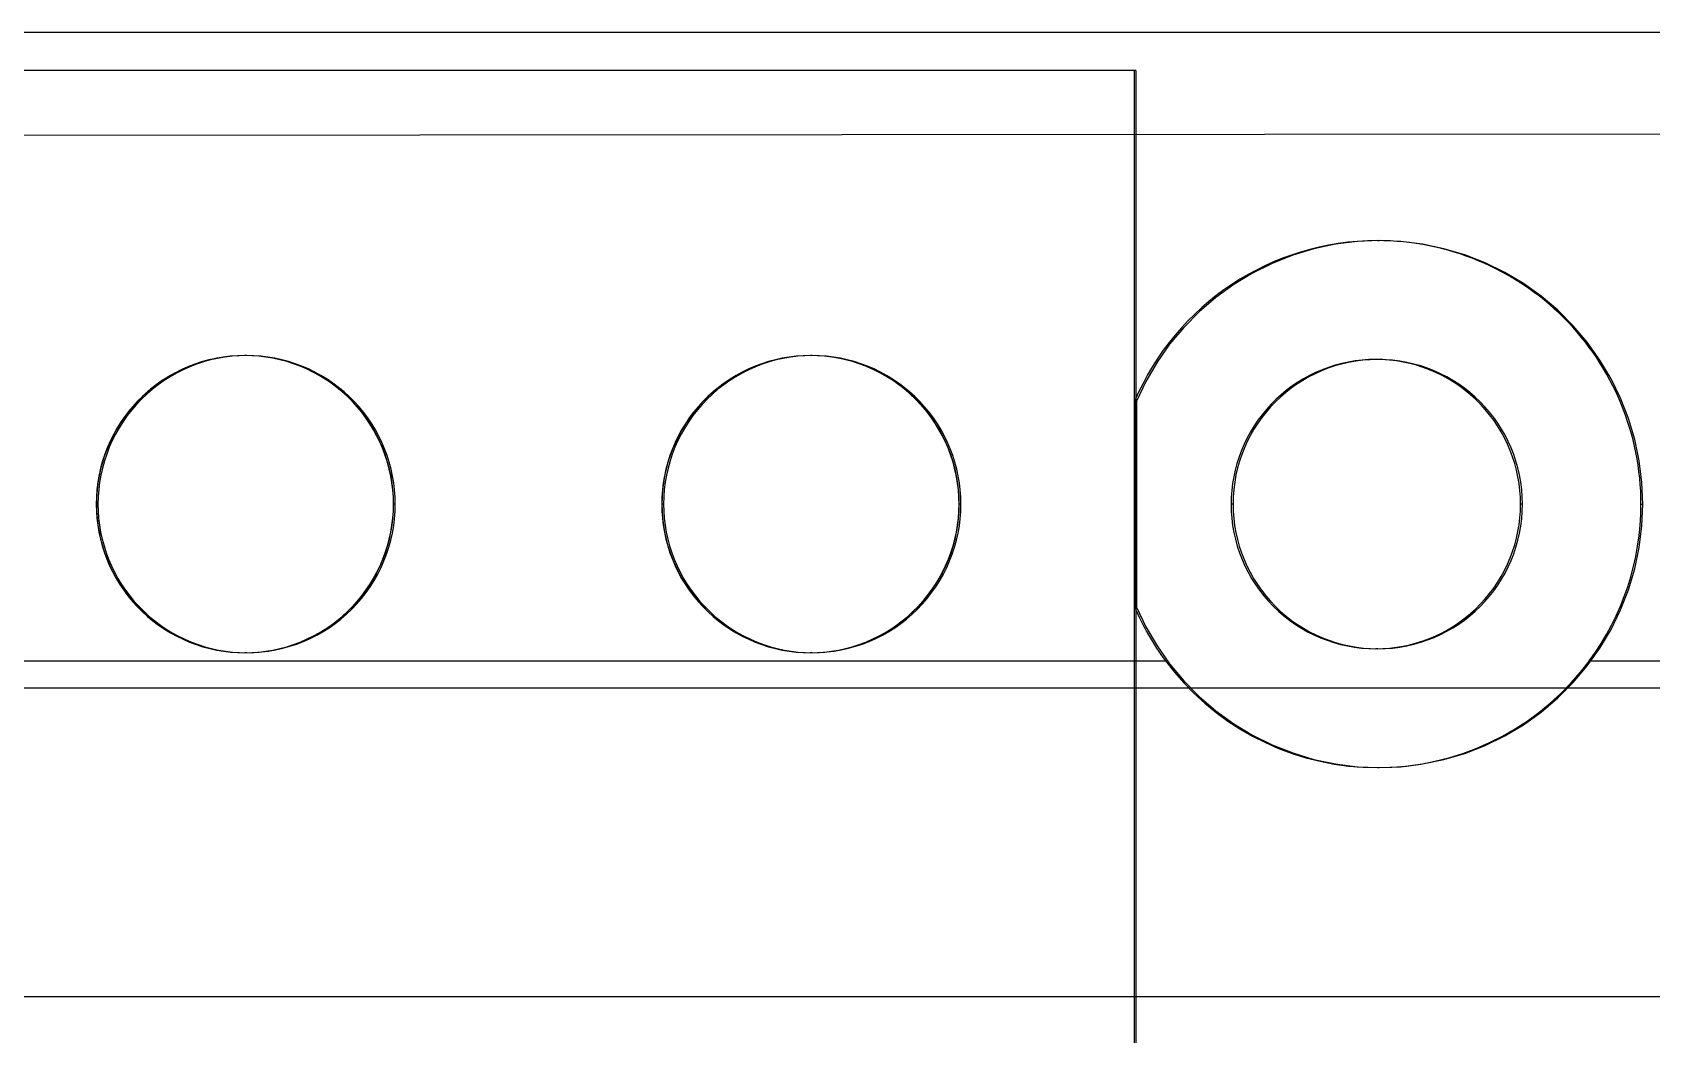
# Model space of a CAD drawing. Extents: x 0 to 171, y 0 to 414.
# Drawn here: x 85.89 to 122.04, y 84.12 to 106.51 of the extents above; entities that cross this region are included whole.
import ezdxf

# ---------------------------------------------------------------- set-up
doc = ezdxf.new("R2010")
doc.units = 0
doc.layers.add('-15N-THT. THIẾT BỊ ĐÓNG MỞ', color=40, linetype='CONTINUOUS')

# ---------------------------------------------------------------- blocks, each defined once
blk = doc.blocks.new('06 - N - SC VSD ATV630U75~D11N4')
at = {"layer": '-15N-THT. THIẾT BỊ ĐÓNG MỞ'}
for p, q in [((76.549, -100.44), (-76.549, -100.44)), ((25.022, -101.291), (-14.647, -101.291)), ((24.984, -101.291), (24.984, -126.25)), ((25.022, -101.291), (25.022, -126.25)), ((-71.842, -102.795), (71.617, -102.684)), ((29.478, -105.175), (28.997, -105.277)), ((29.966, -105.114), (29.478, -105.175)), ((30.457, -105.093), (29.966, -105.114)), ((30.415, -105.093), (30.457, -105.093)), ((30.943, -105.113), (30.457, -105.093)), ((31.426, -105.173), (30.943, -105.113)), ((31.902, -105.273), (31.426, -105.173)), ((28.527, -105.419), (28.07, -105.6)), ((28.997, -105.277), (28.527, -105.419)), ((32.368, -105.412), (31.902, -105.273)), ((32.821, -105.589), (32.368, -105.412)), ((27.629, -105.818), (27.208, -106.072)), ((28.07, -105.6), (27.629, -105.818)), ((33.258, -105.803), (32.821, -105.589)), ((33.676, -106.052), (33.258, -105.803)), ((27.208, -106.072), (26.81, -106.36)), ((34.071, -106.334), (33.676, -106.052)), ((26.81, -106.36), (26.437, -106.68)), ((34.442, -106.649), (34.071, -106.334)), ((26.437, -106.68), (26.093, -107.031)), ((34.786, -106.993), (34.442, -106.649)), ((35.101, -107.364), (34.786, -106.993)), ((26.093, -107.031), (25.778, -107.408)), ((4.647, -107.696), (4.486, -107.724)), ((4.664, -107.694), (4.508, -107.72)), ((4.666, -107.694), (4.51, -107.72)), ((4.687, -107.696), (4.527, -107.724)), ((4.808, -107.676), (4.647, -107.696)), ((4.82, -107.675), (4.664, -107.694)), ((4.823, -107.675), (4.666, -107.694)), ((4.849, -107.676), (4.687, -107.696)), ((4.971, -107.664), (4.808, -107.676)), ((4.978, -107.664), (4.82, -107.675)), ((4.98, -107.664), (4.823, -107.675)), ((5.011, -107.664), (4.849, -107.676)), ((5.134, -107.66), (4.971, -107.664)), ((5.136, -107.66), (4.978, -107.664)), ((5.138, -107.66), (4.98, -107.664)), ((5.174, -107.66), (5.011, -107.664)), ((5.292, -107.664), (5.134, -107.66)), ((5.136, -107.66), (5.134, -107.66)), ((5.294, -107.664), (5.136, -107.66)), ((5.296, -107.664), (5.138, -107.66)), ((5.174, -107.66), (5.138, -107.66)), ((5.332, -107.664), (5.174, -107.66)), ((5.449, -107.675), (5.292, -107.664)), ((5.451, -107.675), (5.294, -107.664)), ((5.454, -107.675), (5.296, -107.664)), ((5.49, -107.675), (5.332, -107.664)), ((5.606, -107.694), (5.449, -107.675)), ((5.608, -107.694), (5.451, -107.675)), ((5.611, -107.694), (5.454, -107.675)), ((5.647, -107.694), (5.49, -107.675)), ((5.762, -107.72), (5.606, -107.694)), ((5.764, -107.72), (5.608, -107.694)), ((5.766, -107.72), (5.611, -107.694)), ((5.802, -107.72), (5.647, -107.694)), ((17.287, -107.694), (17.131, -107.72)), ((17.289, -107.694), (17.133, -107.72)), ((17.292, -107.694), (17.136, -107.72)), ((17.314, -107.696), (17.154, -107.724)), ((17.444, -107.675), (17.287, -107.694)), ((17.446, -107.675), (17.289, -107.694)), ((17.449, -107.675), (17.292, -107.694)), ((17.476, -107.676), (17.314, -107.696)), ((17.601, -107.664), (17.444, -107.675)), ((17.604, -107.664), (17.446, -107.675)), ((17.606, -107.664), (17.449, -107.675)), ((17.638, -107.664), (17.476, -107.676)), ((17.759, -107.66), (17.601, -107.664)), ((17.761, -107.66), (17.604, -107.664)), ((17.764, -107.66), (17.606, -107.664)), ((17.801, -107.66), (17.638, -107.664)), ((17.922, -107.664), (17.759, -107.66)), ((17.761, -107.66), (17.759, -107.66)), ((17.919, -107.664), (17.761, -107.66)), ((17.922, -107.664), (17.764, -107.66)), ((17.801, -107.66), (17.764, -107.66)), ((17.959, -107.664), (17.801, -107.66)), ((18.077, -107.675), (17.919, -107.664)), ((18.085, -107.676), (17.922, -107.664)), ((18.079, -107.675), (17.922, -107.664)), ((18.116, -107.675), (17.959, -107.664)), ((18.234, -107.694), (18.077, -107.675)), ((18.236, -107.694), (18.079, -107.675)), ((18.246, -107.696), (18.085, -107.676)), ((18.273, -107.694), (18.116, -107.675)), ((18.389, -107.72), (18.234, -107.694)), ((18.392, -107.72), (18.236, -107.694)), ((18.407, -107.724), (18.246, -107.696)), ((18.429, -107.72), (18.273, -107.694)), ((25.778, -107.408), (25.497, -107.811)), ((35.383, -107.76), (35.101, -107.364)), ((3.569, -108.052), (3.428, -108.132)), ((3.61, -108.052), (3.468, -108.132)), ((3.615, -108.029), (3.477, -108.104)), ((3.618, -108.029), (3.479, -108.104)), ((3.715, -107.979), (3.569, -108.052)), ((3.756, -107.978), (3.61, -108.052)), ((3.757, -107.96), (3.615, -108.029)), ((3.76, -107.96), (3.618, -108.029)), ((3.864, -107.913), (3.715, -107.979)), ((3.904, -107.912), (3.756, -107.978)), ((3.903, -107.897), (3.757, -107.96)), ((3.905, -107.897), (3.76, -107.96)), ((4.016, -107.854), (3.864, -107.913)), ((4.051, -107.842), (3.903, -107.897)), ((4.056, -107.854), (3.904, -107.912)), ((4.053, -107.842), (3.905, -107.897)), ((4.17, -107.803), (4.016, -107.854)), ((4.201, -107.794), (4.051, -107.842)), ((4.203, -107.794), (4.053, -107.842)), ((4.211, -107.803), (4.056, -107.854)), ((4.327, -107.759), (4.17, -107.803)), ((4.354, -107.753), (4.201, -107.794)), ((4.356, -107.753), (4.203, -107.794)), ((4.368, -107.759), (4.211, -107.803)), ((4.486, -107.724), (4.327, -107.759)), ((4.508, -107.72), (4.354, -107.753)), ((4.51, -107.72), (4.356, -107.753)), ((4.527, -107.724), (4.368, -107.759)), ((5.916, -107.753), (5.762, -107.72)), ((5.918, -107.754), (5.764, -107.72)), ((5.921, -107.754), (5.766, -107.72)), ((5.957, -107.753), (5.802, -107.72)), ((6.069, -107.794), (5.916, -107.753)), ((6.071, -107.794), (5.918, -107.754)), ((6.073, -107.794), (5.921, -107.754)), ((6.109, -107.794), (5.957, -107.753)), ((6.219, -107.842), (6.069, -107.794)), ((6.221, -107.843), (6.071, -107.794)), ((6.224, -107.843), (6.073, -107.794)), ((6.26, -107.842), (6.109, -107.794)), ((6.367, -107.898), (6.219, -107.842)), ((6.369, -107.898), (6.221, -107.843)), ((6.372, -107.898), (6.224, -107.843)), ((6.408, -107.898), (6.26, -107.842)), ((6.512, -107.96), (6.367, -107.898)), ((6.514, -107.96), (6.369, -107.898)), ((6.517, -107.96), (6.372, -107.898)), ((6.553, -107.96), (6.408, -107.898)), ((6.654, -108.029), (6.512, -107.96)), ((6.656, -108.029), (6.514, -107.96)), ((6.659, -108.029), (6.517, -107.96)), ((6.695, -108.029), (6.553, -107.96)), ((6.793, -108.105), (6.654, -108.029)), ((6.795, -108.105), (6.656, -108.029)), ((6.797, -108.105), (6.659, -108.029)), ((6.834, -108.105), (6.695, -108.029)), ((16.237, -108.052), (16.095, -108.132)), ((16.239, -108.029), (16.1, -108.105)), ((16.241, -108.029), (16.102, -108.104)), ((16.243, -108.029), (16.105, -108.104)), ((16.382, -107.978), (16.237, -108.052)), ((16.381, -107.96), (16.239, -108.029)), ((16.383, -107.96), (16.241, -108.029)), ((16.385, -107.96), (16.243, -108.029)), ((16.526, -107.898), (16.381, -107.96)), ((16.531, -107.912), (16.382, -107.978)), ((16.528, -107.897), (16.383, -107.96)), ((16.531, -107.897), (16.385, -107.96)), ((16.674, -107.842), (16.526, -107.898)), ((16.676, -107.842), (16.528, -107.897)), ((16.679, -107.842), (16.531, -107.897)), ((16.683, -107.854), (16.531, -107.912)), ((16.824, -107.794), (16.674, -107.842)), ((16.827, -107.794), (16.676, -107.842)), ((16.829, -107.794), (16.679, -107.842)), ((16.838, -107.803), (16.683, -107.854)), ((16.977, -107.753), (16.824, -107.794)), ((16.979, -107.753), (16.827, -107.794)), ((16.982, -107.753), (16.829, -107.794)), ((16.995, -107.759), (16.838, -107.803)), ((17.131, -107.72), (16.977, -107.753)), ((17.133, -107.72), (16.979, -107.753)), ((17.136, -107.72), (16.982, -107.753)), ((17.154, -107.724), (16.995, -107.759)), ((18.544, -107.754), (18.389, -107.72)), ((18.546, -107.754), (18.392, -107.72)), ((18.566, -107.759), (18.407, -107.724)), ((18.583, -107.753), (18.429, -107.72)), ((18.696, -107.794), (18.544, -107.754)), ((18.699, -107.794), (18.546, -107.754)), ((18.723, -107.803), (18.566, -107.759)), ((18.736, -107.794), (18.583, -107.753)), ((18.847, -107.843), (18.696, -107.794)), ((18.849, -107.843), (18.699, -107.794)), ((18.877, -107.854), (18.723, -107.803)), ((18.886, -107.842), (18.736, -107.794)), ((18.995, -107.898), (18.847, -107.843)), ((18.997, -107.898), (18.849, -107.843)), ((19.029, -107.913), (18.877, -107.854)), ((19.034, -107.898), (18.886, -107.842)), ((19.14, -107.96), (18.995, -107.898)), ((19.142, -107.96), (18.997, -107.898)), ((19.178, -107.979), (19.029, -107.913)), ((19.18, -107.96), (19.034, -107.898)), ((19.282, -108.029), (19.14, -107.96)), ((19.284, -108.029), (19.142, -107.96)), ((19.324, -108.052), (19.178, -107.979)), ((19.322, -108.029), (19.18, -107.96)), ((19.421, -108.105), (19.282, -108.029)), ((19.423, -108.105), (19.284, -108.029)), ((19.46, -108.105), (19.322, -108.029)), ((19.465, -108.132), (19.324, -108.052)), ((25.497, -107.811), (25.25, -108.236)), ((29.038, -108.04), (28.9, -108.107)), ((29.18, -107.979), (29.038, -108.04)), ((29.324, -107.925), (29.18, -107.979)), ((29.47, -107.878), (29.324, -107.925)), ((29.619, -107.839), (29.47, -107.878)), ((29.769, -107.806), (29.619, -107.839)), ((29.921, -107.78), (29.769, -107.806)), ((30.073, -107.762), (29.921, -107.78)), ((30.227, -107.751), (30.073, -107.762)), ((30.381, -107.748), (30.227, -107.751)), ((30.534, -107.751), (30.381, -107.748)), ((30.424, -107.748), (30.381, -107.748)), ((30.688, -107.762), (30.534, -107.751)), ((30.84, -107.78), (30.688, -107.762)), ((30.992, -107.806), (30.84, -107.78)), ((31.142, -107.839), (30.992, -107.806)), ((31.291, -107.878), (31.142, -107.839)), ((31.437, -107.925), (31.291, -107.878)), ((31.581, -107.979), (31.437, -107.925)), ((31.723, -108.04), (31.581, -107.979)), ((31.861, -108.107), (31.723, -108.04)), ((35.632, -108.178), (35.383, -107.76)), ((3.028, -108.413), (2.905, -108.52)), ((3.069, -108.413), (2.946, -108.519)), ((3.084, -108.37), (2.963, -108.47)), ((3.087, -108.37), (2.965, -108.47)), ((3.157, -108.313), (3.028, -108.413)), ((3.198, -108.313), (3.069, -108.413)), ((3.211, -108.275), (3.084, -108.37)), ((3.213, -108.275), (3.087, -108.37)), ((3.29, -108.219), (3.157, -108.313)), ((3.331, -108.219), (3.198, -108.313)), ((3.342, -108.186), (3.211, -108.275)), ((3.344, -108.186), (3.213, -108.275)), ((3.428, -108.132), (3.29, -108.219)), ((3.468, -108.132), (3.331, -108.219)), ((3.477, -108.104), (3.342, -108.186)), ((3.479, -108.104), (3.344, -108.186)), ((6.928, -108.187), (6.793, -108.105)), ((6.93, -108.187), (6.795, -108.105)), ((6.932, -108.187), (6.797, -108.105)), ((6.969, -108.187), (6.834, -108.105)), ((7.059, -108.275), (6.928, -108.187)), ((7.061, -108.275), (6.93, -108.187)), ((7.063, -108.275), (6.932, -108.187)), ((7.099, -108.275), (6.969, -108.187)), ((7.185, -108.37), (7.059, -108.275)), ((7.187, -108.37), (7.061, -108.275)), ((7.19, -108.37), (7.063, -108.275)), ((7.226, -108.37), (7.099, -108.275)), ((7.307, -108.471), (7.185, -108.37)), ((7.309, -108.471), (7.187, -108.37)), ((7.311, -108.471), (7.19, -108.37)), ((7.348, -108.471), (7.226, -108.37)), ((15.696, -108.413), (15.572, -108.519)), ((15.708, -108.37), (15.586, -108.471)), ((15.71, -108.37), (15.588, -108.47)), ((15.713, -108.37), (15.591, -108.47)), ((15.824, -108.313), (15.696, -108.413)), ((15.834, -108.275), (15.708, -108.37)), ((15.837, -108.275), (15.71, -108.37)), ((15.839, -108.275), (15.713, -108.37)), ((15.957, -108.219), (15.824, -108.313)), ((15.965, -108.187), (15.834, -108.275)), ((15.967, -108.186), (15.837, -108.275)), ((15.97, -108.186), (15.839, -108.275)), ((16.095, -108.132), (15.957, -108.219)), ((16.1, -108.105), (15.965, -108.187)), ((16.102, -108.104), (15.967, -108.186)), ((16.105, -108.104), (15.97, -108.186)), ((19.555, -108.187), (19.421, -108.105)), ((19.558, -108.187), (19.423, -108.105)), ((19.595, -108.187), (19.46, -108.105)), ((19.603, -108.219), (19.465, -108.132)), ((19.686, -108.275), (19.555, -108.187)), ((19.689, -108.275), (19.558, -108.187)), ((19.726, -108.275), (19.595, -108.187)), ((19.736, -108.313), (19.603, -108.219)), ((19.813, -108.37), (19.686, -108.275)), ((19.815, -108.37), (19.689, -108.275)), ((19.852, -108.37), (19.726, -108.275)), ((19.865, -108.413), (19.736, -108.313)), ((19.934, -108.471), (19.813, -108.37)), ((19.937, -108.471), (19.815, -108.37)), ((19.974, -108.471), (19.852, -108.37)), ((19.988, -108.52), (19.865, -108.413)), ((25.25, -108.236), (25.039, -108.68)), ((28.506, -108.347), (28.383, -108.439)), ((28.634, -108.261), (28.506, -108.347)), ((28.765, -108.18), (28.634, -108.261)), ((28.9, -108.107), (28.765, -108.18)), ((31.996, -108.18), (31.861, -108.107)), ((32.127, -108.261), (31.996, -108.18)), ((32.255, -108.347), (32.127, -108.261)), ((32.378, -108.439), (32.255, -108.347)), ((35.846, -108.615), (35.632, -108.178)), ((2.675, -108.75), (2.568, -108.873)), ((2.715, -108.75), (2.609, -108.873)), ((2.734, -108.688), (2.628, -108.805)), ((2.737, -108.688), (2.63, -108.805)), ((2.787, -108.632), (2.675, -108.75)), ((2.828, -108.632), (2.715, -108.75)), ((2.846, -108.576), (2.734, -108.688)), ((2.848, -108.576), (2.737, -108.688)), ((2.905, -108.52), (2.787, -108.632)), ((2.946, -108.519), (2.828, -108.632)), ((2.963, -108.47), (2.846, -108.576)), ((2.965, -108.47), (2.848, -108.576)), ((7.424, -108.577), (7.307, -108.471)), ((7.426, -108.577), (7.309, -108.471)), ((7.428, -108.577), (7.311, -108.471)), ((7.465, -108.577), (7.348, -108.471)), ((7.535, -108.689), (7.424, -108.577)), ((7.537, -108.689), (7.426, -108.577)), ((7.54, -108.689), (7.428, -108.577)), ((7.576, -108.689), (7.465, -108.577)), ((7.642, -108.805), (7.535, -108.689)), ((7.644, -108.806), (7.537, -108.689)), ((7.646, -108.806), (7.54, -108.689)), ((7.683, -108.805), (7.576, -108.689)), ((15.342, -108.75), (15.236, -108.873)), ((15.358, -108.689), (15.251, -108.805)), ((15.36, -108.688), (15.253, -108.805)), ((15.362, -108.688), (15.256, -108.805)), ((15.454, -108.632), (15.342, -108.75)), ((15.469, -108.577), (15.358, -108.689)), ((15.471, -108.576), (15.36, -108.688)), ((15.474, -108.576), (15.362, -108.688)), ((15.572, -108.519), (15.454, -108.632)), ((15.586, -108.471), (15.469, -108.577)), ((15.588, -108.47), (15.471, -108.576)), ((15.591, -108.47), (15.474, -108.576)), ((20.051, -108.577), (19.934, -108.471)), ((20.054, -108.577), (19.937, -108.471)), ((20.091, -108.577), (19.974, -108.471)), ((20.106, -108.632), (19.988, -108.52)), ((20.163, -108.689), (20.051, -108.577)), ((20.165, -108.689), (20.054, -108.577)), ((20.203, -108.689), (20.091, -108.577)), ((20.218, -108.75), (20.106, -108.632)), ((20.269, -108.806), (20.163, -108.689)), ((20.272, -108.806), (20.165, -108.689)), ((20.309, -108.805), (20.203, -108.689)), ((20.325, -108.873), (20.218, -108.75)), ((24.997, -108.68), (24.997, -113.277)), ((24.997, -108.68), (25.039, -108.68)), ((25.039, -108.68), (25.039, -113.277)), ((28.042, -108.749), (27.939, -108.863)), ((28.151, -108.64), (28.042, -108.749)), ((28.265, -108.537), (28.151, -108.64)), ((28.383, -108.439), (28.265, -108.537)), ((32.496, -108.537), (32.378, -108.439)), ((32.61, -108.64), (32.496, -108.537)), ((32.719, -108.749), (32.61, -108.64)), ((32.822, -108.863), (32.719, -108.749)), ((36.023, -109.068), (35.846, -108.615)), ((2.374, -109.135), (2.287, -109.273)), ((2.415, -109.134), (2.328, -109.272)), ((2.433, -109.053), (2.344, -109.184)), ((2.435, -109.053), (2.346, -109.184)), ((2.468, -109.002), (2.374, -109.135)), ((2.509, -109.001), (2.415, -109.134)), ((2.527, -108.927), (2.433, -109.053)), ((2.53, -108.927), (2.435, -109.053)), ((2.568, -108.873), (2.468, -109.002)), ((2.609, -108.873), (2.509, -109.001)), ((2.628, -108.805), (2.527, -108.927)), ((2.63, -108.805), (2.53, -108.927)), ((7.742, -108.927), (7.642, -108.805)), ((7.744, -108.927), (7.644, -108.806)), ((7.747, -108.927), (7.646, -108.806)), ((7.783, -108.927), (7.683, -108.805)), ((7.837, -109.054), (7.742, -108.927)), ((7.839, -109.054), (7.744, -108.927)), ((7.841, -109.054), (7.747, -108.927)), ((7.878, -109.054), (7.783, -108.927)), ((7.925, -109.184), (7.837, -109.054)), ((7.927, -109.185), (7.839, -109.054)), ((7.93, -109.185), (7.841, -109.054)), ((7.966, -109.184), (7.878, -109.054)), ((15.042, -109.134), (14.954, -109.272)), ((15.056, -109.054), (14.968, -109.184)), ((15.058, -109.053), (14.97, -109.184)), ((15.061, -109.053), (14.972, -109.184)), ((15.135, -109.001), (15.042, -109.134)), ((15.151, -108.927), (15.056, -109.054)), ((15.153, -108.927), (15.058, -109.053)), ((15.155, -108.927), (15.061, -109.053)), ((15.236, -108.873), (15.135, -109.001)), ((15.251, -108.805), (15.151, -108.927)), ((15.253, -108.805), (15.153, -108.927)), ((15.256, -108.805), (15.155, -108.927)), ((20.37, -108.927), (20.269, -108.806)), ((20.372, -108.927), (20.272, -108.806)), ((20.41, -108.927), (20.309, -108.805)), ((20.425, -109.002), (20.325, -108.873)), ((20.464, -109.054), (20.37, -108.927)), ((20.467, -109.054), (20.372, -108.927)), ((20.504, -109.054), (20.41, -108.927)), ((20.519, -109.135), (20.425, -109.002)), ((20.553, -109.185), (20.464, -109.054)), ((20.555, -109.185), (20.467, -109.054)), ((20.593, -109.184), (20.504, -109.054)), ((20.606, -109.273), (20.519, -109.135)), ((27.749, -109.105), (27.663, -109.232)), ((27.841, -108.981), (27.749, -109.105)), ((27.939, -108.863), (27.841, -108.981)), ((32.92, -108.981), (32.822, -108.863)), ((33.012, -109.105), (32.92, -108.981)), ((33.099, -109.232), (33.012, -109.105)), ((36.162, -109.534), (36.023, -109.068)), ((2.186, -109.457), (2.117, -109.599)), ((2.189, -109.457), (2.119, -109.599)), ((2.207, -109.414), (2.134, -109.56)), ((2.248, -109.414), (2.174, -109.559)), ((2.262, -109.319), (2.186, -109.457)), ((2.264, -109.319), (2.189, -109.457)), ((2.287, -109.273), (2.207, -109.414)), ((2.328, -109.272), (2.248, -109.414)), ((2.344, -109.184), (2.262, -109.319)), ((2.346, -109.184), (2.264, -109.319)), ((8.008, -109.319), (7.925, -109.184)), ((8.01, -109.319), (7.927, -109.185)), ((8.012, -109.319), (7.93, -109.185)), ((8.048, -109.319), (7.966, -109.184)), ((8.083, -109.458), (8.008, -109.319)), ((8.085, -109.458), (8.01, -109.319)), ((8.088, -109.458), (8.012, -109.319)), ((8.124, -109.458), (8.048, -109.319)), ((8.152, -109.6), (8.083, -109.458)), ((8.154, -109.6), (8.085, -109.458)), ((8.157, -109.6), (8.088, -109.458)), ((8.193, -109.6), (8.124, -109.458)), ((14.81, -109.458), (14.741, -109.6)), ((14.812, -109.457), (14.743, -109.599)), ((14.814, -109.457), (14.745, -109.599)), ((14.874, -109.414), (14.801, -109.559)), ((14.885, -109.319), (14.81, -109.458)), ((14.887, -109.319), (14.812, -109.457)), ((14.89, -109.319), (14.814, -109.457)), ((14.954, -109.272), (14.874, -109.414)), ((14.968, -109.184), (14.885, -109.319)), ((14.97, -109.184), (14.887, -109.319)), ((14.972, -109.184), (14.89, -109.319)), ((20.635, -109.319), (20.553, -109.185)), ((20.638, -109.319), (20.555, -109.185)), ((20.675, -109.319), (20.593, -109.184)), ((20.686, -109.414), (20.606, -109.273)), ((20.711, -109.458), (20.635, -109.319)), ((20.713, -109.458), (20.638, -109.319)), ((20.751, -109.458), (20.675, -109.319)), ((20.759, -109.56), (20.686, -109.414)), ((20.78, -109.6), (20.711, -109.458)), ((20.782, -109.6), (20.713, -109.458)), ((20.82, -109.6), (20.751, -109.458)), ((27.509, -109.498), (27.442, -109.637)), ((27.583, -109.363), (27.509, -109.498)), ((27.663, -109.232), (27.583, -109.363)), ((33.179, -109.363), (33.099, -109.232)), ((33.252, -109.498), (33.179, -109.363)), ((33.32, -109.637), (33.252, -109.498)), ((2.009, -109.861), (1.958, -110.015)), ((2.05, -109.86), (1.999, -110.015)), ((2.055, -109.745), (2, -109.893)), ((2.057, -109.745), (2.002, -109.893)), ((2.068, -109.709), (2.009, -109.861)), ((2.108, -109.708), (2.05, -109.86)), ((2.117, -109.599), (2.055, -109.745)), ((2.119, -109.599), (2.057, -109.745)), ((2.134, -109.56), (2.068, -109.709)), ((2.174, -109.559), (2.108, -109.708)), ((8.215, -109.745), (8.152, -109.6)), ((8.216, -109.745), (8.154, -109.6)), ((8.219, -109.745), (8.157, -109.6)), ((8.255, -109.745), (8.193, -109.6)), ((8.27, -109.893), (8.215, -109.745)), ((8.272, -109.893), (8.216, -109.745)), ((8.274, -109.893), (8.219, -109.745)), ((8.311, -109.893), (8.255, -109.745)), ((14.678, -109.745), (14.623, -109.893)), ((14.68, -109.745), (14.625, -109.893)), ((14.676, -109.86), (14.625, -110.015)), ((14.683, -109.745), (14.628, -109.893)), ((14.735, -109.708), (14.676, -109.86)), ((14.741, -109.6), (14.678, -109.745)), ((14.743, -109.599), (14.68, -109.745)), ((14.745, -109.599), (14.683, -109.745)), ((14.801, -109.559), (14.735, -109.708)), ((20.825, -109.709), (20.759, -109.56)), ((20.842, -109.745), (20.78, -109.6)), ((20.844, -109.745), (20.782, -109.6)), ((20.882, -109.745), (20.82, -109.6)), ((20.884, -109.861), (20.825, -109.709)), ((20.897, -109.893), (20.842, -109.745)), ((20.9, -109.893), (20.844, -109.745)), ((20.937, -109.893), (20.882, -109.745)), ((20.935, -110.015), (20.884, -109.861)), ((27.381, -109.778), (27.327, -109.922)), ((27.442, -109.637), (27.381, -109.778)), ((33.38, -109.778), (33.32, -109.637)), ((33.434, -109.922), (33.38, -109.778)), ((36.262, -110.01), (36.162, -109.534)), ((1.911, -110.196), (1.877, -110.35)), ((1.915, -110.172), (1.879, -110.331)), ((1.913, -110.196), (1.879, -110.35)), ((1.951, -110.043), (1.911, -110.196)), ((1.954, -110.043), (1.913, -110.196)), ((1.958, -110.015), (1.915, -110.172)), ((1.955, -110.172), (1.919, -110.331)), ((2, -109.893), (1.951, -110.043)), ((2.002, -109.893), (1.954, -110.043)), ((1.999, -110.015), (1.955, -110.172)), ((8.318, -110.044), (8.27, -109.893)), ((8.32, -110.044), (8.272, -109.893)), ((8.322, -110.044), (8.274, -109.893)), ((8.359, -110.044), (8.311, -109.893)), ((8.359, -110.196), (8.318, -110.044)), ((8.361, -110.196), (8.32, -110.044)), ((8.363, -110.196), (8.322, -110.044)), ((8.4, -110.196), (8.359, -110.044)), ((8.392, -110.351), (8.359, -110.196)), ((8.394, -110.351), (8.361, -110.196)), ((8.397, -110.351), (8.363, -110.196)), ((8.433, -110.351), (8.4, -110.196)), ((14.534, -110.196), (14.501, -110.351)), ((14.536, -110.196), (14.503, -110.35)), ((14.539, -110.196), (14.505, -110.35)), ((14.575, -110.044), (14.534, -110.196)), ((14.577, -110.043), (14.536, -110.196)), ((14.58, -110.043), (14.539, -110.196)), ((14.582, -110.172), (14.546, -110.331)), ((14.623, -109.893), (14.575, -110.044)), ((14.625, -109.893), (14.577, -110.043)), ((14.628, -109.893), (14.58, -110.043)), ((14.625, -110.015), (14.582, -110.172)), ((20.945, -110.044), (20.897, -109.893)), ((20.948, -110.044), (20.9, -109.893)), ((20.978, -110.172), (20.935, -110.015)), ((20.985, -110.044), (20.937, -109.893)), ((20.986, -110.196), (20.945, -110.044)), ((20.989, -110.196), (20.948, -110.044)), ((21.014, -110.331), (20.978, -110.172)), ((21.026, -110.196), (20.985, -110.044)), ((21.02, -110.351), (20.986, -110.196)), ((21.022, -110.351), (20.989, -110.196)), ((21.06, -110.351), (21.026, -110.196)), ((27.241, -110.217), (27.208, -110.367)), ((27.281, -110.068), (27.241, -110.217)), ((27.327, -109.922), (27.281, -110.068)), ((33.481, -110.068), (33.434, -109.922)), ((33.52, -110.217), (33.481, -110.068)), ((33.553, -110.367), (33.52, -110.217)), ((36.322, -110.493), (36.262, -110.01)), ((1.851, -110.492), (1.831, -110.653)), ((1.851, -110.506), (1.832, -110.663)), ((1.853, -110.506), (1.834, -110.663)), ((1.879, -110.331), (1.851, -110.492)), ((1.877, -110.35), (1.851, -110.506)), ((1.879, -110.35), (1.853, -110.506)), ((1.891, -110.491), (1.871, -110.653)), ((1.919, -110.331), (1.891, -110.491)), ((8.419, -110.506), (8.392, -110.351)), ((8.42, -110.507), (8.394, -110.351)), ((8.423, -110.507), (8.397, -110.351)), ((8.437, -110.663), (8.419, -110.506)), ((8.439, -110.663), (8.42, -110.507)), ((8.441, -110.663), (8.423, -110.507)), ((8.459, -110.506), (8.433, -110.351)), ((8.478, -110.663), (8.459, -110.506)), ((14.474, -110.506), (14.456, -110.663)), ((14.476, -110.506), (14.457, -110.663)), ((14.479, -110.506), (14.46, -110.663)), ((14.501, -110.351), (14.474, -110.506)), ((14.503, -110.35), (14.476, -110.506)), ((14.505, -110.35), (14.479, -110.506)), ((14.518, -110.491), (14.498, -110.653)), ((14.546, -110.331), (14.518, -110.491)), ((21.042, -110.492), (21.014, -110.331)), ((21.046, -110.507), (21.02, -110.351)), ((21.048, -110.507), (21.022, -110.351)), ((21.062, -110.653), (21.042, -110.492)), ((21.065, -110.663), (21.046, -110.507)), ((21.067, -110.663), (21.048, -110.507)), ((21.086, -110.506), (21.06, -110.351)), ((21.105, -110.663), (21.086, -110.506)), ((27.183, -110.519), (27.164, -110.672)), ((27.208, -110.367), (27.183, -110.519)), ((33.579, -110.519), (33.553, -110.367)), ((33.597, -110.672), (33.579, -110.519)), ((36.342, -110.979), (36.322, -110.493)), ((1.819, -110.816), (1.815, -110.979)), ((1.821, -110.821), (1.817, -110.979)), ((1.831, -110.653), (1.819, -110.816)), ((1.823, -110.821), (1.819, -110.979)), ((1.832, -110.663), (1.821, -110.821)), ((1.834, -110.663), (1.823, -110.821)), ((1.859, -110.816), (1.855, -110.979)), ((1.871, -110.653), (1.859, -110.816)), ((8.449, -110.821), (8.437, -110.663)), ((8.45, -110.821), (8.439, -110.663)), ((8.453, -110.821), (8.441, -110.663)), ((8.452, -110.979), (8.449, -110.821)), ((8.454, -110.979), (8.45, -110.821)), ((8.456, -110.979), (8.453, -110.821)), ((8.489, -110.821), (8.478, -110.663)), ((8.493, -110.979), (8.489, -110.821)), ((14.444, -110.821), (14.441, -110.979)), ((14.446, -110.821), (14.442, -110.979)), ((14.456, -110.663), (14.444, -110.821)), ((14.449, -110.821), (14.445, -110.979)), ((14.457, -110.663), (14.446, -110.821)), ((14.46, -110.663), (14.449, -110.821)), ((14.486, -110.816), (14.482, -110.979)), ((14.498, -110.653), (14.486, -110.816)), ((21.074, -110.816), (21.062, -110.653)), ((21.076, -110.821), (21.065, -110.663)), ((21.078, -110.821), (21.067, -110.663)), ((21.078, -110.979), (21.074, -110.816)), ((21.08, -110.979), (21.076, -110.821)), ((21.082, -110.979), (21.078, -110.821)), ((21.116, -110.821), (21.105, -110.663)), ((21.12, -110.979), (21.116, -110.821)), ((27.153, -110.825), (27.15, -110.979)), ((27.164, -110.672), (27.153, -110.825)), ((33.608, -110.825), (33.597, -110.672)), ((33.612, -110.979), (33.608, -110.825)), ((1.817, -110.979), (1.815, -110.979)), ((1.815, -110.979), (1.819, -111.137)), ((1.817, -110.979), (1.821, -111.137)), ((1.819, -110.979), (1.823, -111.137)), ((1.855, -110.979), (1.819, -110.979)), ((1.819, -111.137), (1.83, -111.294)), ((1.821, -111.137), (1.832, -111.294)), ((1.823, -111.137), (1.834, -111.294)), ((1.83, -111.294), (1.849, -111.451)), ((1.832, -111.294), (1.851, -111.451)), ((1.834, -111.294), (1.853, -111.451)), ((1.855, -110.979), (1.859, -111.137)), ((1.859, -111.137), (1.87, -111.294)), ((1.87, -111.294), (1.889, -111.451)), ((8.419, -111.451), (8.437, -111.294)), ((8.42, -111.452), (8.439, -111.294)), ((8.423, -111.452), (8.441, -111.294)), ((8.437, -111.294), (8.449, -111.137)), ((8.439, -111.294), (8.45, -111.137)), ((8.441, -111.294), (8.453, -111.137)), ((8.449, -111.137), (8.452, -110.979)), ((8.45, -111.137), (8.454, -110.979)), ((8.454, -110.979), (8.452, -110.979)), ((8.453, -111.137), (8.456, -110.979)), ((8.493, -110.979), (8.456, -110.979)), ((8.457, -111.466), (8.477, -111.304)), ((8.477, -111.304), (8.489, -111.142)), ((8.489, -111.142), (8.493, -110.979)), ((14.441, -110.979), (14.444, -111.137)), ((14.442, -110.979), (14.441, -110.979)), ((14.442, -110.979), (14.446, -111.137)), ((14.444, -111.137), (14.456, -111.294)), ((14.445, -110.979), (14.449, -111.137)), ((14.482, -110.979), (14.445, -110.979)), ((14.446, -111.137), (14.457, -111.294)), ((14.449, -111.137), (14.46, -111.294)), ((14.456, -111.294), (14.474, -111.451)), ((14.457, -111.294), (14.476, -111.451)), ((14.46, -111.294), (14.479, -111.451)), ((14.482, -110.979), (14.486, -111.137)), ((14.486, -111.137), (14.497, -111.294)), ((14.497, -111.294), (14.516, -111.451)), ((21.044, -111.451), (21.063, -111.294)), ((21.046, -111.452), (21.065, -111.294)), ((21.048, -111.452), (21.067, -111.294)), ((21.063, -111.294), (21.074, -111.137)), ((21.065, -111.294), (21.076, -111.137)), ((21.067, -111.294), (21.078, -111.137)), ((21.074, -111.137), (21.078, -110.979)), ((21.076, -111.137), (21.08, -110.979)), ((21.08, -110.979), (21.078, -110.979)), ((21.078, -111.137), (21.082, -110.979)), ((21.12, -110.979), (21.082, -110.979)), ((21.084, -111.466), (21.104, -111.304)), ((21.104, -111.304), (21.116, -111.142)), ((21.116, -111.142), (21.12, -110.979)), ((27.15, -110.979), (27.154, -111.137)), ((27.193, -110.979), (27.15, -110.979)), ((27.154, -111.137), (27.165, -111.296)), ((27.165, -111.296), (27.185, -111.453)), ((33.579, -111.439), (33.597, -111.286)), ((33.597, -111.286), (33.608, -111.133)), ((33.608, -111.133), (33.612, -110.979)), ((33.655, -110.979), (33.612, -110.979)), ((36.301, -110.979), (36.342, -110.979)), ((36.322, -111.465), (36.342, -110.979)), ((1.849, -111.451), (1.875, -111.607)), ((1.851, -111.451), (1.877, -111.607)), ((1.853, -111.451), (1.879, -111.607)), ((1.875, -111.607), (1.909, -111.761)), ((1.877, -111.607), (1.91, -111.761)), ((1.879, -111.607), (1.913, -111.761)), ((1.889, -111.451), (1.915, -111.607)), ((1.915, -111.607), (1.949, -111.761)), ((8.359, -111.761), (8.392, -111.607)), ((8.36, -111.762), (8.394, -111.608)), ((8.363, -111.762), (8.396, -111.608)), ((8.392, -111.607), (8.419, -111.451)), ((8.393, -111.786), (8.429, -111.627)), ((8.394, -111.608), (8.42, -111.452)), ((8.396, -111.608), (8.423, -111.452)), ((8.429, -111.627), (8.457, -111.466)), ((14.474, -111.451), (14.501, -111.607)), ((14.476, -111.451), (14.502, -111.607)), ((14.479, -111.451), (14.505, -111.607)), ((14.501, -111.607), (14.534, -111.761)), ((14.502, -111.607), (14.536, -111.761)), ((14.505, -111.607), (14.538, -111.761)), ((14.516, -111.451), (14.542, -111.607)), ((14.542, -111.607), (14.576, -111.761)), ((20.984, -111.761), (21.018, -111.607)), ((20.986, -111.762), (21.02, -111.608)), ((20.988, -111.762), (21.022, -111.608)), ((21.018, -111.607), (21.044, -111.451)), ((21.02, -111.608), (21.046, -111.452)), ((21.02, -111.786), (21.056, -111.627)), ((21.022, -111.608), (21.048, -111.452)), ((21.056, -111.627), (21.084, -111.466)), ((27.185, -111.453), (27.212, -111.609)), ((27.212, -111.609), (27.246, -111.764)), ((33.52, -111.741), (33.553, -111.59)), ((33.553, -111.59), (33.579, -111.439)), ((36.262, -111.948), (36.322, -111.465)), ((1.909, -111.761), (1.95, -111.914)), ((1.91, -111.761), (1.951, -111.914)), ((1.913, -111.761), (1.954, -111.914)), ((1.949, -111.761), (1.99, -111.914)), ((1.95, -111.914), (1.998, -112.064)), ((1.951, -111.914), (1.999, -112.064)), ((1.954, -111.914), (2.002, -112.064)), ((1.99, -111.914), (2.038, -112.064)), ((8.27, -112.064), (8.318, -111.914)), ((8.271, -112.065), (8.319, -111.915)), ((8.274, -112.065), (8.322, -111.915)), ((8.299, -112.098), (8.35, -111.943)), ((8.318, -111.914), (8.359, -111.761)), ((8.319, -111.915), (8.36, -111.762)), ((8.322, -111.915), (8.363, -111.762)), ((8.35, -111.943), (8.393, -111.786)), ((14.534, -111.761), (14.575, -111.914)), ((14.536, -111.761), (14.577, -111.914)), ((14.538, -111.761), (14.579, -111.914)), ((14.575, -111.914), (14.623, -112.064)), ((14.576, -111.761), (14.616, -111.914)), ((14.577, -111.914), (14.625, -112.064)), ((14.579, -111.914), (14.627, -112.064)), ((14.616, -111.914), (14.665, -112.064)), ((20.895, -112.064), (20.943, -111.914)), ((20.897, -112.065), (20.945, -111.915)), ((20.899, -112.065), (20.947, -111.915)), ((20.925, -112.098), (20.977, -111.943)), ((20.943, -111.914), (20.984, -111.761)), ((20.945, -111.915), (20.986, -111.762)), ((20.947, -111.915), (20.988, -111.762)), ((20.977, -111.943), (21.02, -111.786)), ((27.246, -111.764), (27.289, -111.917)), ((27.289, -111.917), (27.339, -112.067)), ((33.38, -112.18), (33.434, -112.036)), ((33.434, -112.036), (33.481, -111.889)), ((33.481, -111.889), (33.52, -111.741)), ((36.162, -112.424), (36.262, -111.948)), ((1.998, -112.064), (2.053, -112.212)), ((1.999, -112.064), (2.055, -112.212)), ((2.002, -112.064), (2.057, -112.212)), ((2.038, -112.064), (2.093, -112.212)), ((2.053, -112.212), (2.115, -112.357)), ((2.055, -112.212), (2.117, -112.357)), ((2.057, -112.212), (2.119, -112.357)), ((2.093, -112.212), (2.155, -112.357)), ((2.115, -112.357), (2.184, -112.5)), ((2.117, -112.357), (2.186, -112.499)), ((2.119, -112.357), (2.188, -112.499)), ((2.155, -112.357), (2.224, -112.5)), ((8.083, -112.5), (8.152, -112.357)), ((8.085, -112.5), (8.154, -112.358)), ((8.087, -112.5), (8.156, -112.358)), ((8.101, -112.544), (8.174, -112.398)), ((8.152, -112.357), (8.215, -112.212)), ((8.154, -112.358), (8.216, -112.213)), ((8.156, -112.358), (8.218, -112.213)), ((8.174, -112.398), (8.24, -112.249)), ((8.215, -112.212), (8.27, -112.064)), ((8.216, -112.213), (8.271, -112.065)), ((8.218, -112.213), (8.274, -112.065)), ((8.24, -112.249), (8.299, -112.098)), ((14.623, -112.064), (14.678, -112.212)), ((14.625, -112.064), (14.68, -112.212)), ((14.627, -112.064), (14.683, -112.212)), ((14.665, -112.064), (14.72, -112.212)), ((14.678, -112.212), (14.741, -112.357)), ((14.68, -112.212), (14.742, -112.357)), ((14.683, -112.212), (14.745, -112.357)), ((14.72, -112.212), (14.782, -112.357)), ((14.741, -112.357), (14.81, -112.5)), ((14.742, -112.357), (14.811, -112.499)), ((14.745, -112.357), (14.814, -112.499)), ((14.782, -112.357), (14.851, -112.5)), ((20.709, -112.5), (20.778, -112.357)), ((20.71, -112.5), (20.779, -112.358)), ((20.713, -112.5), (20.782, -112.358)), ((20.728, -112.544), (20.801, -112.398)), ((20.778, -112.357), (20.84, -112.212)), ((20.779, -112.358), (20.842, -112.213)), ((20.782, -112.358), (20.844, -112.213)), ((20.801, -112.398), (20.867, -112.249)), ((20.84, -112.212), (20.895, -112.064)), ((20.842, -112.213), (20.897, -112.065)), ((20.844, -112.213), (20.899, -112.065)), ((20.867, -112.249), (20.925, -112.098)), ((27.339, -112.067), (27.396, -112.215)), ((27.396, -112.215), (27.46, -112.36)), ((27.46, -112.36), (27.531, -112.502)), ((33.252, -112.459), (33.32, -112.321)), ((33.32, -112.321), (33.38, -112.18)), ((2.184, -112.5), (2.26, -112.638)), ((2.186, -112.499), (2.261, -112.638)), ((2.188, -112.499), (2.264, -112.638)), ((2.224, -112.5), (2.3, -112.638)), ((2.26, -112.638), (2.342, -112.773)), ((2.261, -112.638), (2.344, -112.773)), ((2.264, -112.638), (2.346, -112.773)), ((2.3, -112.638), (2.382, -112.773)), ((2.342, -112.773), (2.43, -112.904)), ((2.344, -112.773), (2.432, -112.904)), ((2.346, -112.773), (2.435, -112.904)), ((2.382, -112.773), (2.471, -112.904)), ((7.837, -112.904), (7.925, -112.773)), ((7.838, -112.904), (7.927, -112.774)), ((7.841, -112.904), (7.929, -112.774)), ((7.925, -112.773), (8.008, -112.638)), ((7.927, -112.774), (8.009, -112.639)), ((7.929, -112.774), (8.012, -112.639)), ((7.933, -112.823), (8.021, -112.686)), ((8.008, -112.638), (8.083, -112.5)), ((8.009, -112.639), (8.085, -112.5)), ((8.012, -112.639), (8.087, -112.5)), ((8.021, -112.686), (8.101, -112.544)), ((14.81, -112.5), (14.885, -112.638)), ((14.811, -112.499), (14.887, -112.638)), ((14.814, -112.499), (14.889, -112.638)), ((14.851, -112.5), (14.927, -112.638)), ((14.885, -112.638), (14.968, -112.773)), ((14.887, -112.638), (14.969, -112.773)), ((14.889, -112.638), (14.972, -112.773)), ((14.927, -112.638), (15.009, -112.773)), ((14.968, -112.773), (15.056, -112.904)), ((14.969, -112.773), (15.058, -112.904)), ((14.972, -112.773), (15.06, -112.904)), ((15.009, -112.773), (15.097, -112.904)), ((20.463, -112.904), (20.551, -112.773)), ((20.464, -112.904), (20.552, -112.774)), ((20.466, -112.904), (20.555, -112.774)), ((20.551, -112.773), (20.633, -112.638)), ((20.552, -112.774), (20.635, -112.639)), ((20.555, -112.774), (20.637, -112.639)), ((20.56, -112.823), (20.647, -112.686)), ((20.633, -112.638), (20.709, -112.5)), ((20.635, -112.639), (20.71, -112.5)), ((20.637, -112.639), (20.713, -112.5)), ((20.647, -112.686), (20.728, -112.544)), ((27.531, -112.502), (27.609, -112.64)), ((27.609, -112.64), (27.694, -112.774)), ((27.694, -112.774), (27.785, -112.904)), ((33.012, -112.853), (33.099, -112.726)), ((33.099, -112.726), (33.179, -112.594)), ((33.179, -112.594), (33.252, -112.459)), ((36.023, -112.89), (36.162, -112.424)), ((2.43, -112.904), (2.525, -113.03)), ((2.432, -112.904), (2.527, -113.03)), ((2.435, -112.904), (2.529, -113.03)), ((2.471, -112.904), (2.565, -113.03)), ((2.525, -113.03), (2.626, -113.152)), ((2.527, -113.03), (2.627, -113.152)), ((2.529, -113.03), (2.63, -113.152)), ((2.565, -113.03), (2.666, -113.152)), ((7.633, -113.208), (7.739, -113.085)), ((7.642, -113.152), (7.742, -113.03)), ((7.643, -113.153), (7.744, -113.031)), ((7.645, -113.153), (7.746, -113.031)), ((7.739, -113.085), (7.84, -112.956)), ((7.742, -113.03), (7.837, -112.904)), ((7.744, -113.031), (7.838, -112.904)), ((7.746, -113.031), (7.841, -112.904)), ((7.84, -112.956), (7.933, -112.823)), ((15.056, -112.904), (15.151, -113.03)), ((15.058, -112.904), (15.152, -113.03)), ((15.06, -112.904), (15.155, -113.03)), ((15.097, -112.904), (15.192, -113.03)), ((15.151, -113.03), (15.251, -113.152)), ((15.152, -113.03), (15.253, -113.152)), ((15.155, -113.03), (15.255, -113.152)), ((15.192, -113.03), (15.293, -113.152)), ((20.26, -113.208), (20.366, -113.085)), ((20.267, -113.152), (20.368, -113.03)), ((20.269, -113.153), (20.369, -113.031)), ((20.271, -113.153), (20.372, -113.031)), ((20.366, -113.085), (20.466, -112.956)), ((20.368, -113.03), (20.463, -112.904)), ((20.369, -113.031), (20.464, -112.904)), ((20.372, -113.031), (20.466, -112.904)), ((20.466, -112.956), (20.56, -112.823)), ((27.785, -112.904), (27.883, -113.029)), ((27.883, -113.029), (27.987, -113.149)), ((32.719, -113.209), (32.822, -113.095)), ((32.822, -113.095), (32.92, -112.976)), ((32.92, -112.976), (33.012, -112.853)), ((35.846, -113.343), (36.023, -112.89)), ((2.626, -113.152), (2.732, -113.269)), ((2.627, -113.152), (2.733, -113.269)), ((2.63, -113.152), (2.736, -113.269)), ((2.666, -113.152), (2.772, -113.269)), ((2.732, -113.269), (2.844, -113.381)), ((2.733, -113.269), (2.845, -113.381)), ((2.736, -113.269), (2.848, -113.381)), ((2.772, -113.269), (2.884, -113.381)), ((2.844, -113.381), (2.96, -113.487)), ((2.845, -113.381), (2.962, -113.487)), ((2.848, -113.381), (2.964, -113.487)), ((2.884, -113.381), (3.001, -113.487)), ((2.96, -113.487), (3.082, -113.588)), ((2.962, -113.487), (3.084, -113.587)), ((2.964, -113.487), (3.086, -113.587)), ((3.001, -113.487), (3.123, -113.588)), ((7.185, -113.588), (7.307, -113.487)), ((7.186, -113.588), (7.308, -113.487)), ((7.189, -113.588), (7.311, -113.487)), ((7.279, -113.545), (7.403, -113.438)), ((7.307, -113.487), (7.424, -113.381)), ((7.308, -113.487), (7.425, -113.381)), ((7.311, -113.487), (7.428, -113.381)), ((7.403, -113.438), (7.521, -113.326)), ((7.424, -113.381), (7.535, -113.269)), ((7.425, -113.381), (7.537, -113.27)), ((7.428, -113.381), (7.539, -113.27)), ((7.521, -113.326), (7.633, -113.208)), ((7.535, -113.269), (7.642, -113.152)), ((7.537, -113.27), (7.643, -113.153)), ((7.539, -113.27), (7.645, -113.153)), ((15.251, -113.152), (15.358, -113.269)), ((15.253, -113.152), (15.359, -113.269)), ((15.255, -113.152), (15.362, -113.269)), ((15.293, -113.152), (15.399, -113.269)), ((15.358, -113.269), (15.469, -113.381)), ((15.359, -113.269), (15.471, -113.381)), ((15.362, -113.269), (15.473, -113.381)), ((15.399, -113.269), (15.511, -113.381)), ((15.469, -113.381), (15.586, -113.487)), ((15.471, -113.381), (15.588, -113.487)), ((15.473, -113.381), (15.59, -113.487)), ((15.511, -113.381), (15.627, -113.487)), ((15.586, -113.487), (15.708, -113.588)), ((15.588, -113.487), (15.709, -113.587)), ((15.59, -113.487), (15.712, -113.587)), ((15.627, -113.487), (15.749, -113.588)), ((19.811, -113.588), (19.933, -113.487)), ((19.812, -113.588), (19.934, -113.487)), ((19.814, -113.588), (19.936, -113.487)), ((19.906, -113.545), (20.029, -113.438)), ((19.933, -113.487), (20.049, -113.381)), ((19.934, -113.487), (20.051, -113.381)), ((19.936, -113.487), (20.053, -113.381)), ((20.029, -113.438), (20.147, -113.326)), ((20.049, -113.381), (20.161, -113.269)), ((20.051, -113.381), (20.162, -113.27)), ((20.053, -113.381), (20.165, -113.27)), ((20.147, -113.326), (20.26, -113.208)), ((20.161, -113.269), (20.267, -113.152)), ((20.162, -113.27), (20.269, -113.153)), ((20.165, -113.27), (20.271, -113.153)), ((24.997, -113.277), (25.039, -113.277)), ((25.039, -113.277), (25.25, -113.721)), ((27.987, -113.149), (28.096, -113.264)), ((28.096, -113.264), (28.211, -113.373)), ((28.211, -113.373), (28.331, -113.477)), ((28.331, -113.477), (28.456, -113.574)), ((32.378, -113.519), (32.496, -113.421)), ((32.496, -113.421), (32.61, -113.317)), ((32.61, -113.317), (32.719, -113.209)), ((35.632, -113.78), (35.846, -113.343)), ((3.082, -113.588), (3.209, -113.682)), ((3.084, -113.587), (3.21, -113.682)), ((3.086, -113.587), (3.213, -113.682)), ((3.123, -113.588), (3.249, -113.682)), ((3.209, -113.682), (3.34, -113.771)), ((3.21, -113.682), (3.341, -113.771)), ((3.213, -113.682), (3.343, -113.771)), ((3.249, -113.682), (3.38, -113.771)), ((3.34, -113.771), (3.474, -113.853)), ((3.341, -113.771), (3.476, -113.853)), ((3.343, -113.771), (3.478, -113.853)), ((3.38, -113.771), (3.515, -113.853)), ((3.474, -113.853), (3.613, -113.929)), ((3.476, -113.853), (3.614, -113.929)), ((3.478, -113.853), (3.617, -113.929)), ((3.515, -113.853), (3.653, -113.929)), ((6.654, -113.929), (6.793, -113.853)), ((6.656, -113.929), (6.794, -113.853)), ((6.658, -113.929), (6.797, -113.853)), ((6.739, -113.906), (6.88, -113.826)), ((6.793, -113.853), (6.928, -113.771)), ((6.794, -113.853), (6.929, -113.771)), ((6.797, -113.853), (6.932, -113.771)), ((6.88, -113.826), (7.018, -113.739)), ((6.928, -113.771), (7.059, -113.682)), ((6.929, -113.771), (7.06, -113.683)), ((6.932, -113.771), (7.062, -113.683)), ((7.018, -113.739), (7.151, -113.645)), ((7.059, -113.682), (7.185, -113.588)), ((7.06, -113.683), (7.186, -113.588)), ((7.062, -113.683), (7.189, -113.588)), ((7.151, -113.645), (7.279, -113.545)), ((15.708, -113.588), (15.834, -113.682)), ((15.709, -113.587), (15.836, -113.682)), ((15.712, -113.587), (15.838, -113.682)), ((15.749, -113.588), (15.876, -113.682)), ((15.834, -113.682), (15.965, -113.771)), ((15.836, -113.682), (15.967, -113.771)), ((15.838, -113.682), (15.969, -113.771)), ((15.876, -113.682), (16.007, -113.771)), ((15.965, -113.771), (16.1, -113.853)), ((15.967, -113.771), (16.101, -113.853)), ((15.969, -113.771), (16.104, -113.853)), ((16.007, -113.771), (16.141, -113.853)), ((16.1, -113.853), (16.239, -113.929)), ((16.101, -113.853), (16.24, -113.929)), ((16.104, -113.853), (16.243, -113.929)), ((16.141, -113.853), (16.28, -113.929)), ((19.28, -113.929), (19.419, -113.853)), ((19.281, -113.929), (19.42, -113.853)), ((19.284, -113.929), (19.422, -113.853)), ((19.365, -113.906), (19.507, -113.826)), ((19.419, -113.853), (19.553, -113.771)), ((19.42, -113.853), (19.555, -113.771)), ((19.422, -113.853), (19.557, -113.771)), ((19.507, -113.826), (19.644, -113.739)), ((19.553, -113.771), (19.684, -113.682)), ((19.555, -113.771), (19.686, -113.683)), ((19.557, -113.771), (19.688, -113.683)), ((19.644, -113.739), (19.778, -113.645)), ((19.684, -113.682), (19.811, -113.588)), ((19.686, -113.683), (19.812, -113.588)), ((19.688, -113.683), (19.814, -113.588)), ((19.778, -113.645), (19.906, -113.545)), ((25.25, -113.721), (25.497, -114.146)), ((28.456, -113.574), (28.586, -113.665)), ((28.586, -113.665), (28.72, -113.75)), ((28.72, -113.75), (28.858, -113.828)), ((28.858, -113.828), (28.999, -113.9)), ((31.723, -113.918), (31.861, -113.851)), ((31.861, -113.851), (31.996, -113.777)), ((31.996, -113.777), (32.127, -113.697)), ((32.127, -113.697), (32.255, -113.611)), ((32.255, -113.611), (32.378, -113.519)), ((35.383, -114.198), (35.632, -113.78)), ((3.613, -113.929), (3.755, -113.998)), ((3.614, -113.929), (3.757, -113.998)), ((3.617, -113.929), (3.759, -113.998)), ((3.653, -113.929), (3.796, -113.998)), ((3.755, -113.998), (3.9, -114.06)), ((3.757, -113.998), (3.902, -114.06)), ((3.759, -113.998), (3.904, -114.06)), ((3.796, -113.998), (3.941, -114.06)), ((3.9, -114.06), (4.048, -114.115)), ((3.902, -114.06), (4.05, -114.115)), ((3.904, -114.06), (4.052, -114.115)), ((3.941, -114.06), (4.089, -114.115)), ((4.048, -114.115), (4.199, -114.163)), ((4.05, -114.115), (4.2, -114.163)), ((4.052, -114.115), (4.203, -114.163)), ((4.089, -114.115), (4.239, -114.163)), ((4.199, -114.163), (4.351, -114.204)), ((4.2, -114.163), (4.353, -114.204)), ((4.203, -114.163), (4.355, -114.204)), ((4.239, -114.163), (4.392, -114.204)), ((4.351, -114.204), (4.506, -114.238)), ((4.353, -114.204), (4.507, -114.238)), ((4.355, -114.204), (4.509, -114.238)), ((4.392, -114.204), (4.546, -114.238)), ((5.762, -114.238), (5.916, -114.204)), ((5.763, -114.238), (5.917, -114.204)), ((5.765, -114.238), (5.92, -114.204)), ((5.822, -114.234), (5.981, -114.198)), ((5.916, -114.204), (6.069, -114.163)), ((5.917, -114.204), (6.07, -114.163)), ((5.92, -114.204), (6.072, -114.163)), ((5.981, -114.198), (6.137, -114.155)), ((6.069, -114.163), (6.219, -114.115)), ((6.07, -114.163), (6.22, -114.115)), ((6.072, -114.163), (6.223, -114.115)), ((6.137, -114.155), (6.292, -114.104)), ((6.219, -114.115), (6.367, -114.06)), ((6.22, -114.115), (6.368, -114.06)), ((6.223, -114.115), (6.371, -114.06)), ((6.292, -114.104), (6.444, -114.045)), ((6.367, -114.06), (6.512, -113.998)), ((6.368, -114.06), (6.514, -113.998)), ((6.371, -114.06), (6.516, -113.998)), ((6.444, -114.045), (6.593, -113.979)), ((6.512, -113.998), (6.654, -113.929)), ((6.514, -113.998), (6.656, -113.929)), ((6.516, -113.998), (6.658, -113.929)), ((6.593, -113.979), (6.739, -113.906)), ((16.239, -113.929), (16.381, -113.998)), ((16.24, -113.929), (16.382, -113.998)), ((16.243, -113.929), (16.385, -113.998)), ((16.28, -113.929), (16.422, -113.998)), ((16.381, -113.998), (16.526, -114.06)), ((16.382, -113.998), (16.527, -114.06)), ((16.385, -113.998), (16.53, -114.06)), ((16.422, -113.998), (16.567, -114.06)), ((16.526, -114.06), (16.674, -114.115)), ((16.527, -114.06), (16.675, -114.115)), ((16.53, -114.06), (16.678, -114.115)), ((16.567, -114.06), (16.715, -114.115)), ((16.674, -114.115), (16.824, -114.163)), ((16.675, -114.115), (16.826, -114.163)), ((16.678, -114.115), (16.828, -114.163)), ((16.715, -114.115), (16.866, -114.163)), ((16.824, -114.163), (16.977, -114.204)), ((16.826, -114.163), (16.978, -114.204)), ((16.828, -114.163), (16.981, -114.204)), ((16.866, -114.163), (17.018, -114.204)), ((16.977, -114.204), (17.131, -114.238)), ((16.978, -114.204), (17.133, -114.238)), ((16.981, -114.204), (17.135, -114.238)), ((17.018, -114.204), (17.173, -114.238)), ((18.387, -114.238), (18.542, -114.204)), ((18.389, -114.238), (18.543, -114.204)), ((18.391, -114.238), (18.545, -114.204)), ((18.448, -114.234), (18.607, -114.198)), ((18.542, -114.204), (18.694, -114.163)), ((18.543, -114.204), (18.696, -114.163)), ((18.545, -114.204), (18.698, -114.163)), ((18.607, -114.198), (18.764, -114.155)), ((18.694, -114.163), (18.845, -114.115)), ((18.696, -114.163), (18.846, -114.115)), ((18.698, -114.163), (18.848, -114.115)), ((18.764, -114.155), (18.919, -114.104)), ((18.845, -114.115), (18.993, -114.06)), ((18.846, -114.115), (18.994, -114.06)), ((18.848, -114.115), (18.996, -114.06)), ((18.919, -114.104), (19.071, -114.045)), ((18.993, -114.06), (19.138, -113.998)), ((18.994, -114.06), (19.139, -113.998)), ((18.996, -114.06), (19.142, -113.998)), ((19.071, -114.045), (19.22, -113.979)), ((19.138, -113.998), (19.28, -113.929)), ((19.139, -113.998), (19.281, -113.929)), ((19.142, -113.998), (19.284, -113.929)), ((19.22, -113.979), (19.365, -113.906)), ((25.497, -114.146), (25.778, -114.549)), ((28.999, -113.9), (29.144, -113.964)), ((29.144, -113.964), (29.292, -114.021)), ((29.292, -114.021), (29.443, -114.071)), ((29.443, -114.071), (29.596, -114.113)), ((29.596, -114.113), (29.75, -114.148)), ((29.75, -114.148), (29.907, -114.175)), ((29.907, -114.175), (30.064, -114.194)), ((30.064, -114.194), (30.222, -114.206)), ((30.222, -114.206), (30.381, -114.21)), ((30.381, -114.21), (30.534, -114.206)), ((30.424, -114.21), (30.381, -114.21)), ((30.534, -114.206), (30.688, -114.195)), ((30.688, -114.195), (30.84, -114.177)), ((30.84, -114.177), (30.992, -114.152)), ((30.992, -114.152), (31.142, -114.119)), ((31.142, -114.119), (31.291, -114.079)), ((31.291, -114.079), (31.437, -114.032)), ((31.437, -114.032), (31.581, -113.979)), ((31.581, -113.979), (31.723, -113.918)), ((35.101, -114.593), (35.383, -114.198)), ((-15.355, -114.481), (25.688, -114.481)), ((4.506, -114.238), (4.661, -114.264)), ((4.507, -114.238), (4.663, -114.264)), ((4.509, -114.238), (4.665, -114.264)), ((4.546, -114.238), (4.702, -114.264)), ((4.661, -114.264), (4.818, -114.283)), ((4.663, -114.264), (4.82, -114.283)), ((4.665, -114.264), (4.822, -114.283)), ((4.702, -114.264), (4.859, -114.283)), ((4.818, -114.283), (4.976, -114.294)), ((4.82, -114.283), (4.977, -114.294)), ((4.822, -114.283), (4.98, -114.294)), ((4.859, -114.283), (5.016, -114.294)), ((4.976, -114.294), (5.134, -114.298)), ((4.977, -114.294), (5.135, -114.298)), ((4.98, -114.294), (5.137, -114.298)), ((5.016, -114.294), (5.174, -114.298)), ((5.134, -114.298), (5.292, -114.294)), ((5.135, -114.298), (5.134, -114.298)), ((5.135, -114.298), (5.293, -114.294)), ((5.137, -114.298), (5.295, -114.294)), ((5.174, -114.298), (5.137, -114.298)), ((5.174, -114.298), (5.337, -114.294)), ((5.292, -114.294), (5.449, -114.283)), ((5.293, -114.294), (5.45, -114.283)), ((5.295, -114.294), (5.453, -114.283)), ((5.337, -114.294), (5.499, -114.282)), ((5.449, -114.283), (5.606, -114.264)), ((5.45, -114.283), (5.607, -114.264)), ((5.453, -114.283), (5.61, -114.264)), ((5.499, -114.282), (5.661, -114.262)), ((5.606, -114.264), (5.762, -114.238)), ((5.607, -114.264), (5.763, -114.238)), ((5.61, -114.264), (5.765, -114.238)), ((5.661, -114.262), (5.822, -114.234)), ((17.131, -114.238), (17.287, -114.264)), ((17.133, -114.238), (17.288, -114.264)), ((17.135, -114.238), (17.291, -114.264)), ((17.173, -114.238), (17.329, -114.264)), ((17.287, -114.264), (17.444, -114.283)), ((17.288, -114.264), (17.445, -114.283)), ((17.291, -114.264), (17.448, -114.283)), ((17.329, -114.264), (17.485, -114.283)), ((17.444, -114.283), (17.601, -114.294)), ((17.445, -114.283), (17.603, -114.294)), ((17.448, -114.283), (17.605, -114.294)), ((17.485, -114.283), (17.643, -114.294)), ((17.601, -114.294), (17.759, -114.298)), ((17.603, -114.294), (17.761, -114.298)), ((17.605, -114.294), (17.763, -114.298)), ((17.643, -114.294), (17.801, -114.298)), ((17.759, -114.298), (17.917, -114.294)), ((17.761, -114.298), (17.759, -114.298)), ((17.761, -114.298), (17.919, -114.294)), ((17.763, -114.298), (17.921, -114.294)), ((17.801, -114.298), (17.763, -114.298)), ((17.801, -114.298), (17.964, -114.294)), ((17.917, -114.294), (18.075, -114.283)), ((17.919, -114.294), (18.076, -114.283)), ((17.921, -114.294), (18.078, -114.283)), ((17.964, -114.294), (18.126, -114.282)), ((18.075, -114.283), (18.232, -114.264)), ((18.076, -114.283), (18.233, -114.264)), ((18.078, -114.283), (18.235, -114.264)), ((18.126, -114.282), (18.288, -114.262)), ((18.232, -114.264), (18.387, -114.238)), ((18.233, -114.264), (18.389, -114.238)), ((18.235, -114.264), (18.391, -114.238)), ((18.288, -114.262), (18.448, -114.234)), ((25.688, -114.481), (25.887, -114.736)), ((25.778, -114.549), (26.093, -114.927)), ((34.948, -114.736), (35.148, -114.481)), ((35.148, -114.481), (35.145, -114.481)), ((35.148, -114.481), (38.314, -114.481)), ((25.887, -114.736), (26.1, -114.979)), ((26.093, -114.927), (26.437, -115.277)), ((34.735, -114.979), (34.948, -114.736)), ((34.786, -114.965), (35.101, -114.593)), ((59.15, -115.091), (-59.15, -115.091)), ((26.1, -114.979), (26.326, -115.21)), ((26.326, -115.21), (26.565, -115.428)), ((26.437, -115.277), (26.81, -115.598)), ((34.271, -115.428), (34.509, -115.21)), ((34.442, -115.309), (34.786, -114.965)), ((34.509, -115.21), (34.735, -114.979)), ((26.565, -115.428), (26.815, -115.633)), ((26.81, -115.598), (27.208, -115.886)), ((26.815, -115.633), (27.075, -115.824)), ((33.676, -115.906), (34.071, -115.623)), ((33.76, -115.824), (34.021, -115.633)), ((34.021, -115.633), (34.271, -115.428)), ((34.071, -115.623), (34.442, -115.309)), ((27.075, -115.824), (27.346, -116)), ((27.208, -115.886), (27.629, -116.14)), ((27.346, -116), (27.626, -116.161)), ((33.209, -116.161), (33.489, -116)), ((33.258, -116.155), (33.676, -115.906)), ((33.489, -116), (33.76, -115.824)), ((27.626, -116.161), (27.915, -116.306)), ((27.629, -116.14), (28.07, -116.358)), ((27.915, -116.306), (28.211, -116.435)), ((28.07, -116.358), (28.527, -116.538)), ((32.368, -116.546), (32.821, -116.369)), ((32.624, -116.436), (32.921, -116.306)), ((32.821, -116.369), (33.258, -116.155)), ((32.921, -116.306), (33.209, -116.161)), ((28.211, -116.435), (28.514, -116.548)), ((28.514, -116.548), (28.822, -116.644)), ((28.527, -116.538), (28.997, -116.68)), ((28.822, -116.644), (29.136, -116.723)), ((28.997, -116.68), (29.478, -116.782)), ((29.136, -116.723), (29.453, -116.785)), ((31.383, -116.785), (31.7, -116.723)), ((31.426, -116.784), (31.902, -116.685)), ((31.7, -116.723), (32.013, -116.644)), ((31.902, -116.685), (32.368, -116.546)), ((32.013, -116.644), (32.322, -116.548)), ((32.322, -116.548), (32.624, -116.436)), ((29.453, -116.785), (29.773, -116.829)), ((29.478, -116.782), (29.966, -116.844)), ((29.773, -116.829), (30.095, -116.855)), ((29.966, -116.844), (30.457, -116.865)), ((30.095, -116.855), (30.418, -116.865)), ((30.418, -116.865), (30.741, -116.855)), ((30.418, -116.864), (30.423, -116.865)), ((30.423, -116.865), (30.457, -116.865)), ((30.457, -116.865), (30.943, -116.844)), ((30.741, -116.855), (31.063, -116.829)), ((30.943, -116.844), (31.426, -116.784)), ((31.063, -116.829), (31.383, -116.785)), ((-59.15, -121.979), (59.15, -121.979))]:
    blk.add_line(p, q, dxfattribs=at)
for centre, major_axis, start_param, end_param in [((30.415, -110.979), (0, 5.886), 0.000008, 1.169618), ((30.415, -110.979), (0, 5.886), -1.570796, 0.000008), ((30.424, -110.979), (0, 3.231), 0, 1.570796), ((30.424, -110.979), (0, 3.231), -1.570796, 0), ((30.424, -110.979), (0, 3.231), 1.570796, 3.141593), ((30.424, -110.979), (0, 3.231), 3.141593, 4.712389), ((30.415, -110.979), (0, 5.886), -2.208196, -1.570796), ((30.415, -110.979), (0, 5.886), 1.971975, 2.208196)]:
    blk.add_ellipse(centre, major_axis=major_axis, ratio=0.999924, start_param=start_param, end_param=end_param, dxfattribs=at)

msp = doc.modelspace()

# ---------------------------------------------------------------- block references
msp.add_blockref('06 - N - SC VSD ATV630U75~D11N4', (85.5, 206.951))

doc.saveas('drawing.dxf')
